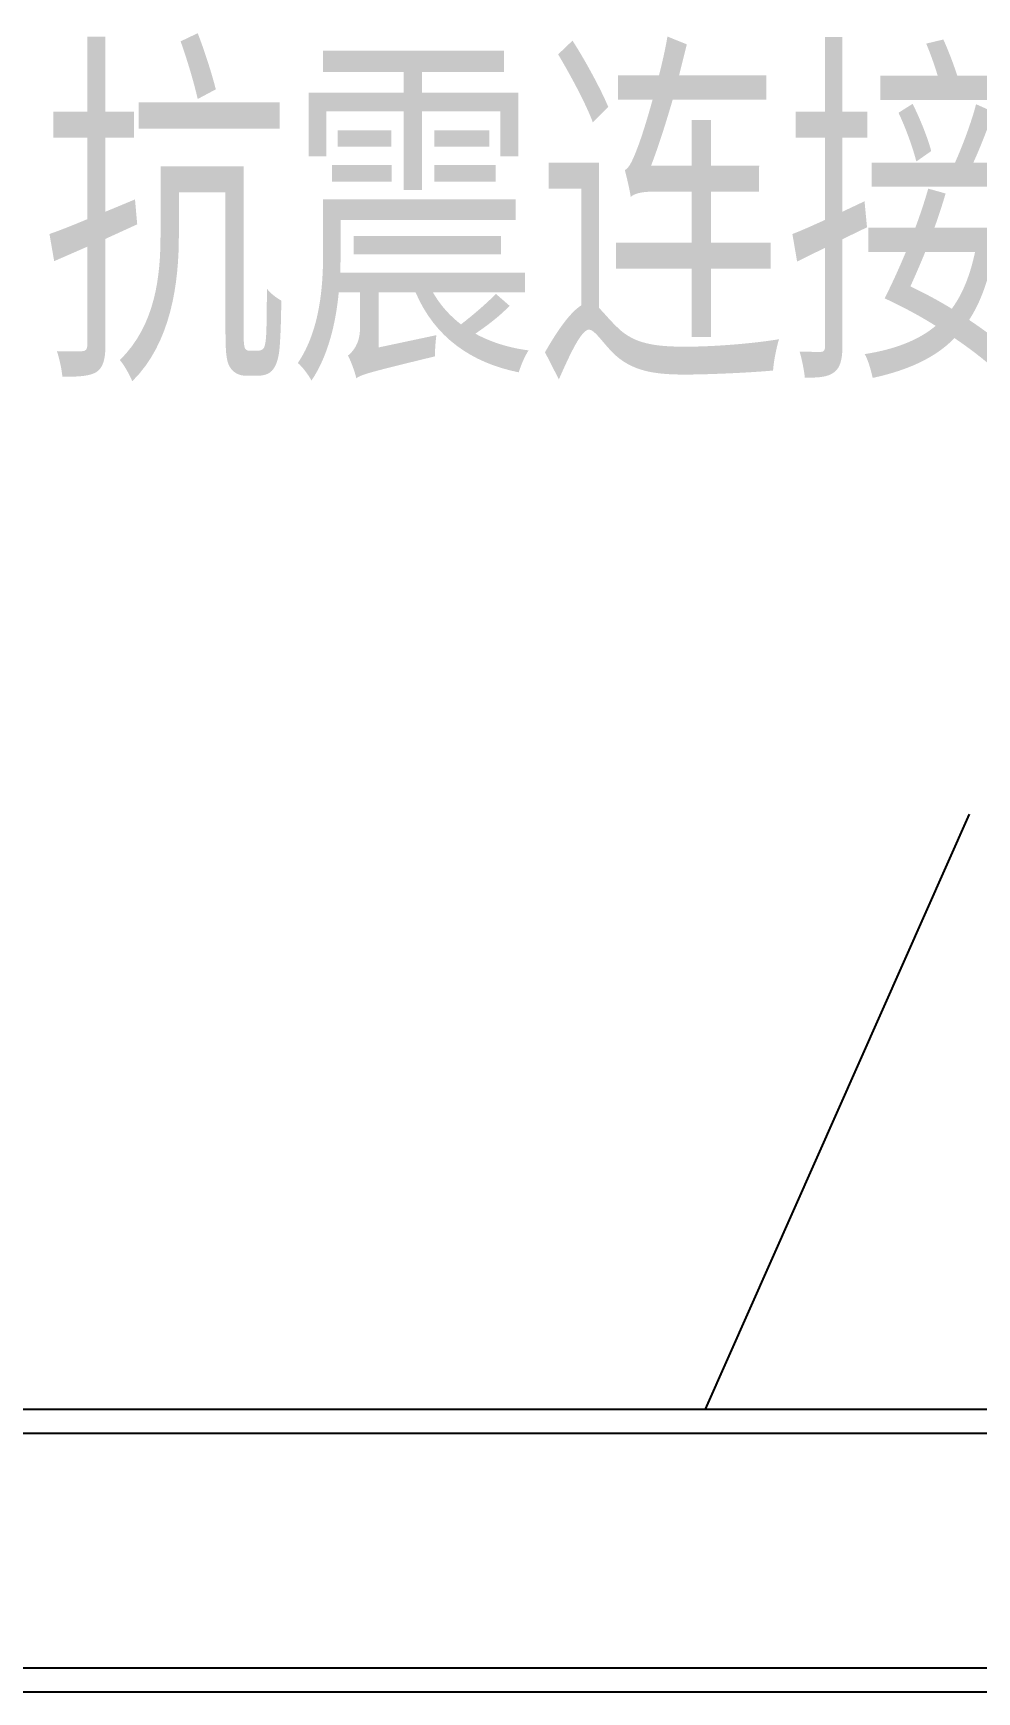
# Model space of a CAD drawing. Extents: x 1382187 to 1725648, y 860327 to 1571294.
# Drawn here: x 1511231 to 1512449, y 1228054 to 1230195 of the extents above; entities that cross this region are included whole.
import ezdxf

# ---------------------------------------------------------------- set-up
doc = ezdxf.new("R2010")
doc.units = 0
doc.header["$LTSCALE"] = 1000
doc.header["$MEASUREMENT"] = 0
doc.layers.add('W_DIM', color=4, linetype='Continuous')
doc.styles.get("Standard").update_dxf_attribs({"font": 'gbenor.shx', "bigfont": 'gbcbig.shx'})
doc.styles.add('wwp100', font='txt.shx', dxfattribs={"width": 0.7, "height": 400, "bigfont": 'hztxt.shx'})
doc.dimstyles.get("Standard").update_dxf_attribs({"dimtxt": 0.18, "dimasz": 0.18, "dimexe": 0.18, "dimexo": 0.0625, "dimgap": 0.09, "dimtad": 0, "dimtih": 1, "dimtoh": 1, "dimdec": 4, "dimzin": 0, "dimdsep": 46, "dimtxsty": 'Standard', "dimcen": 0.09, "dimadec": 0, "dimazin": 0, "dimtfac": 1, "dimtdec": 4, "dimtofl": 0, "dimtmove": 0, "dimatfit": 3, "dimfxl": 0, "dimtolj": 1, "dimtzin": 0, "dimarcsym": 0})

msp = doc.modelspace()

# ---------------------------------------------------------------- linework, layer by layer
at = {"linetype": 'Continuous'}
for p, q in [((1510513.3, 1228418.9), (1513464.7, 1228418.9)), ((1510645.3, 1228387.8), (1513154.7, 1228387.8)), ((1510645.3, 1228085.2), (1513154.7, 1228085.2)), ((1510513.3, 1228054.1), (1513464.7, 1228054.1))]:
    msp.add_line(p, q, dxfattribs=at)

# ---------------------------------------------------------------- texts
at = {"layer": 'W_DIM', "color": 7, "style": 'wwp100', "width": 0.8}
msp.add_text('抗震连接座B', height=400, dxfattribs=at).set_placement((1511241.7, 1229749))

# ---------------------------------------------------------------- leaders
at = {"layer": 'W_DIM', "color": 7}
msp.add_leader([(1512098.6, 1228418.9), (1512439.1, 1229186.8)], dimstyle='Standard', override={"dimgap": 20}, dxfattribs=at)

doc.saveas('drawing.dxf')
